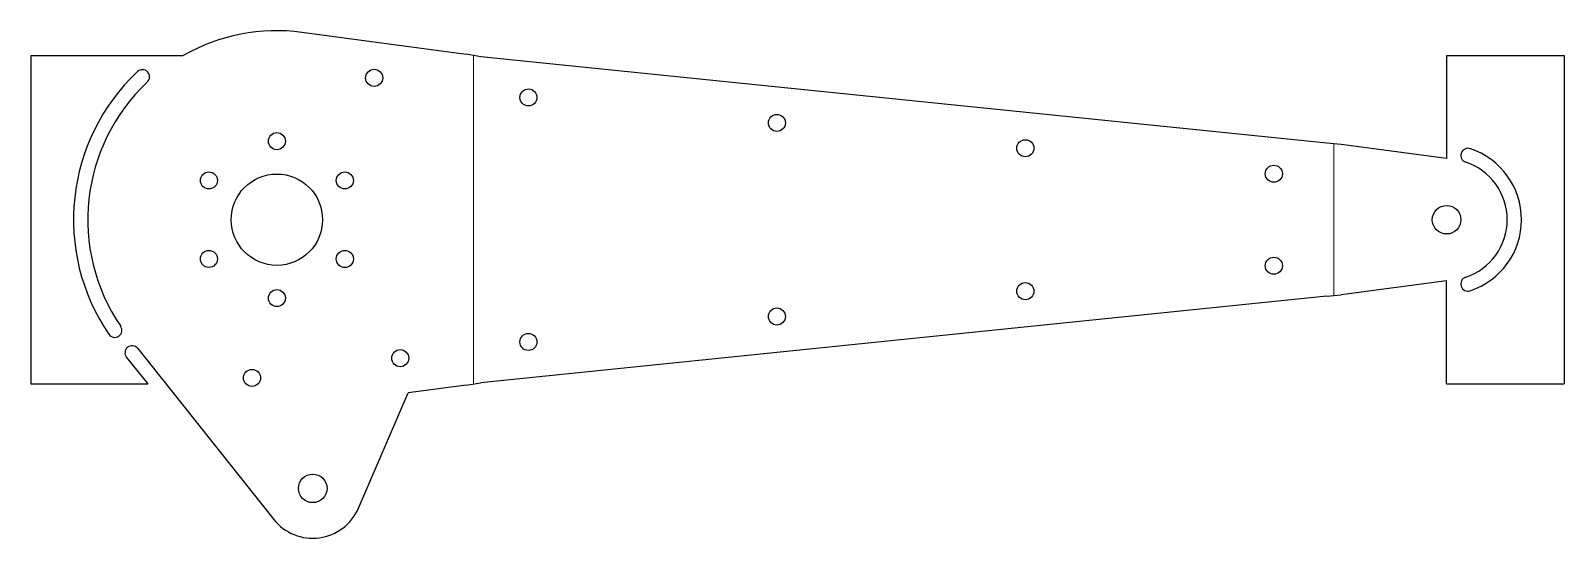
# Model space of a CAD drawing. Header units: inches. Extents: x -2.2 to 11.3, y -2.8 to 1.7.
import ezdxf

# ---------------------------------------------------------------- set-up
doc = ezdxf.new("R2010")
doc.units = ezdxf.units.IN
doc.header["$MEASUREMENT"] = 0

msp = doc.modelspace()

# ---------------------------------------------------------------- linework, layer by layer
at = {"linetype": 'Continuous', "lineweight": 25}
for p, q in [((0.219, 1.642), (1.659, 1.449)), ((-2.156, 1.439), (-2.156, -1.439)), ((-2.156, 1.439), (-0.82, 1.439)), ((1.785, 1.428), (1.659, 1.449)), ((9.195, 0.67), (1.785, 1.428)), ((10.244, 1.439), (10.244, 0.536)), ((10.244, 1.439), (11.275, 1.439)), ((11.275, 1.439), (11.275, -1.439)), ((9.321, 0.659), (9.195, 0.67)), ((10.244, 0.536), (9.321, 0.659)), ((10.244, -0.536), (9.321, -0.659)), ((10.244, -1.439), (10.244, -0.536)), ((9.195, -0.67), (1.785, -1.428)), ((9.195, -0.67), (9.321, -0.659)), ((-1.317, -1.206), (-1.131, -1.439)), ((-1.219, -1.128), (-0.028, -2.626)), ((-2.156, -1.439), (-1.131, -1.439)), ((1.659, -1.449), (1.15, -1.517)), ((1.659, -1.449), (1.785, -1.428)), ((10.244, -1.439), (11.275, -1.439)), ((0.716, -2.527), (1.15, -1.517))]:
    msp.add_line(p, q, dxfattribs=at)
at = {"color": 8, "linetype": 'Continuous', "lineweight": 0, "true_color": 0x808080}
for p, q in [((1.722, 1.439), (1.722, -1.439)), ((9.258, 0.665), (9.258, -0.665))]:
    msp.add_line(p, q, dxfattribs=at)
at = {"linetype": 'Continuous', "lineweight": 25}
for centre, radius in [((0.852, 1.243), 0.0747), ((2.203, 1.071), 0.0747), ((4.379, 0.848), 0.0747), ((0, 0.688), 0.0748), ((6.555, 0.626), 0.0747), ((-0.595, 0.344), 0.0748), ((0.595, 0.344), 0.0747), ((8.731, 0.403), 0.0747), ((0, 0), 0.4), ((10.244, 0), 0.125), ((-0.595, -0.344), 0.0747), ((0.595, -0.344), 0.0748), ((8.731, -0.403), 0.0747), ((0, -0.687), 0.0747), ((6.555, -0.626), 0.0747), ((4.379, -0.848), 0.0747), ((2.203, -1.071), 0.0747), ((1.08, -1.213), 0.0747), ((-0.218, -1.386), 0.0747), ((0.314, -2.354), 0.125)]:
    msp.add_circle(centre, radius, dxfattribs=at)
for centre, radius, start, end in [((0, 0), 1.656, 82.3944, 119.6604), ((0, 0), 1.781, 133.2573, 214.3093), ((-1.178, 1.252), 0.0625, 313.2573, 133.2573), ((0, 0), 1.656, 133.2573, 214.3093), ((10.431, 0.563), 0.0625, 71.5915, 251.5915), ((10.244, 0), 0.656, 288.4085, 71.5915), ((10.244, 0), 0.531, 288.4085, 71.5915), ((10.431, -0.563), 0.0625, 108.4085, 288.4085), ((-1.42, -0.969), 0.0625, 214.3093, 34.3093), ((-1.268, -1.167), 0.0625, 38.48, 218.48), ((0.314, -2.354), 0.437, 218.48, 336.7312)]:
    msp.add_arc(centre, radius, start, end, dxfattribs=at)

doc.saveas('drawing.dxf')
